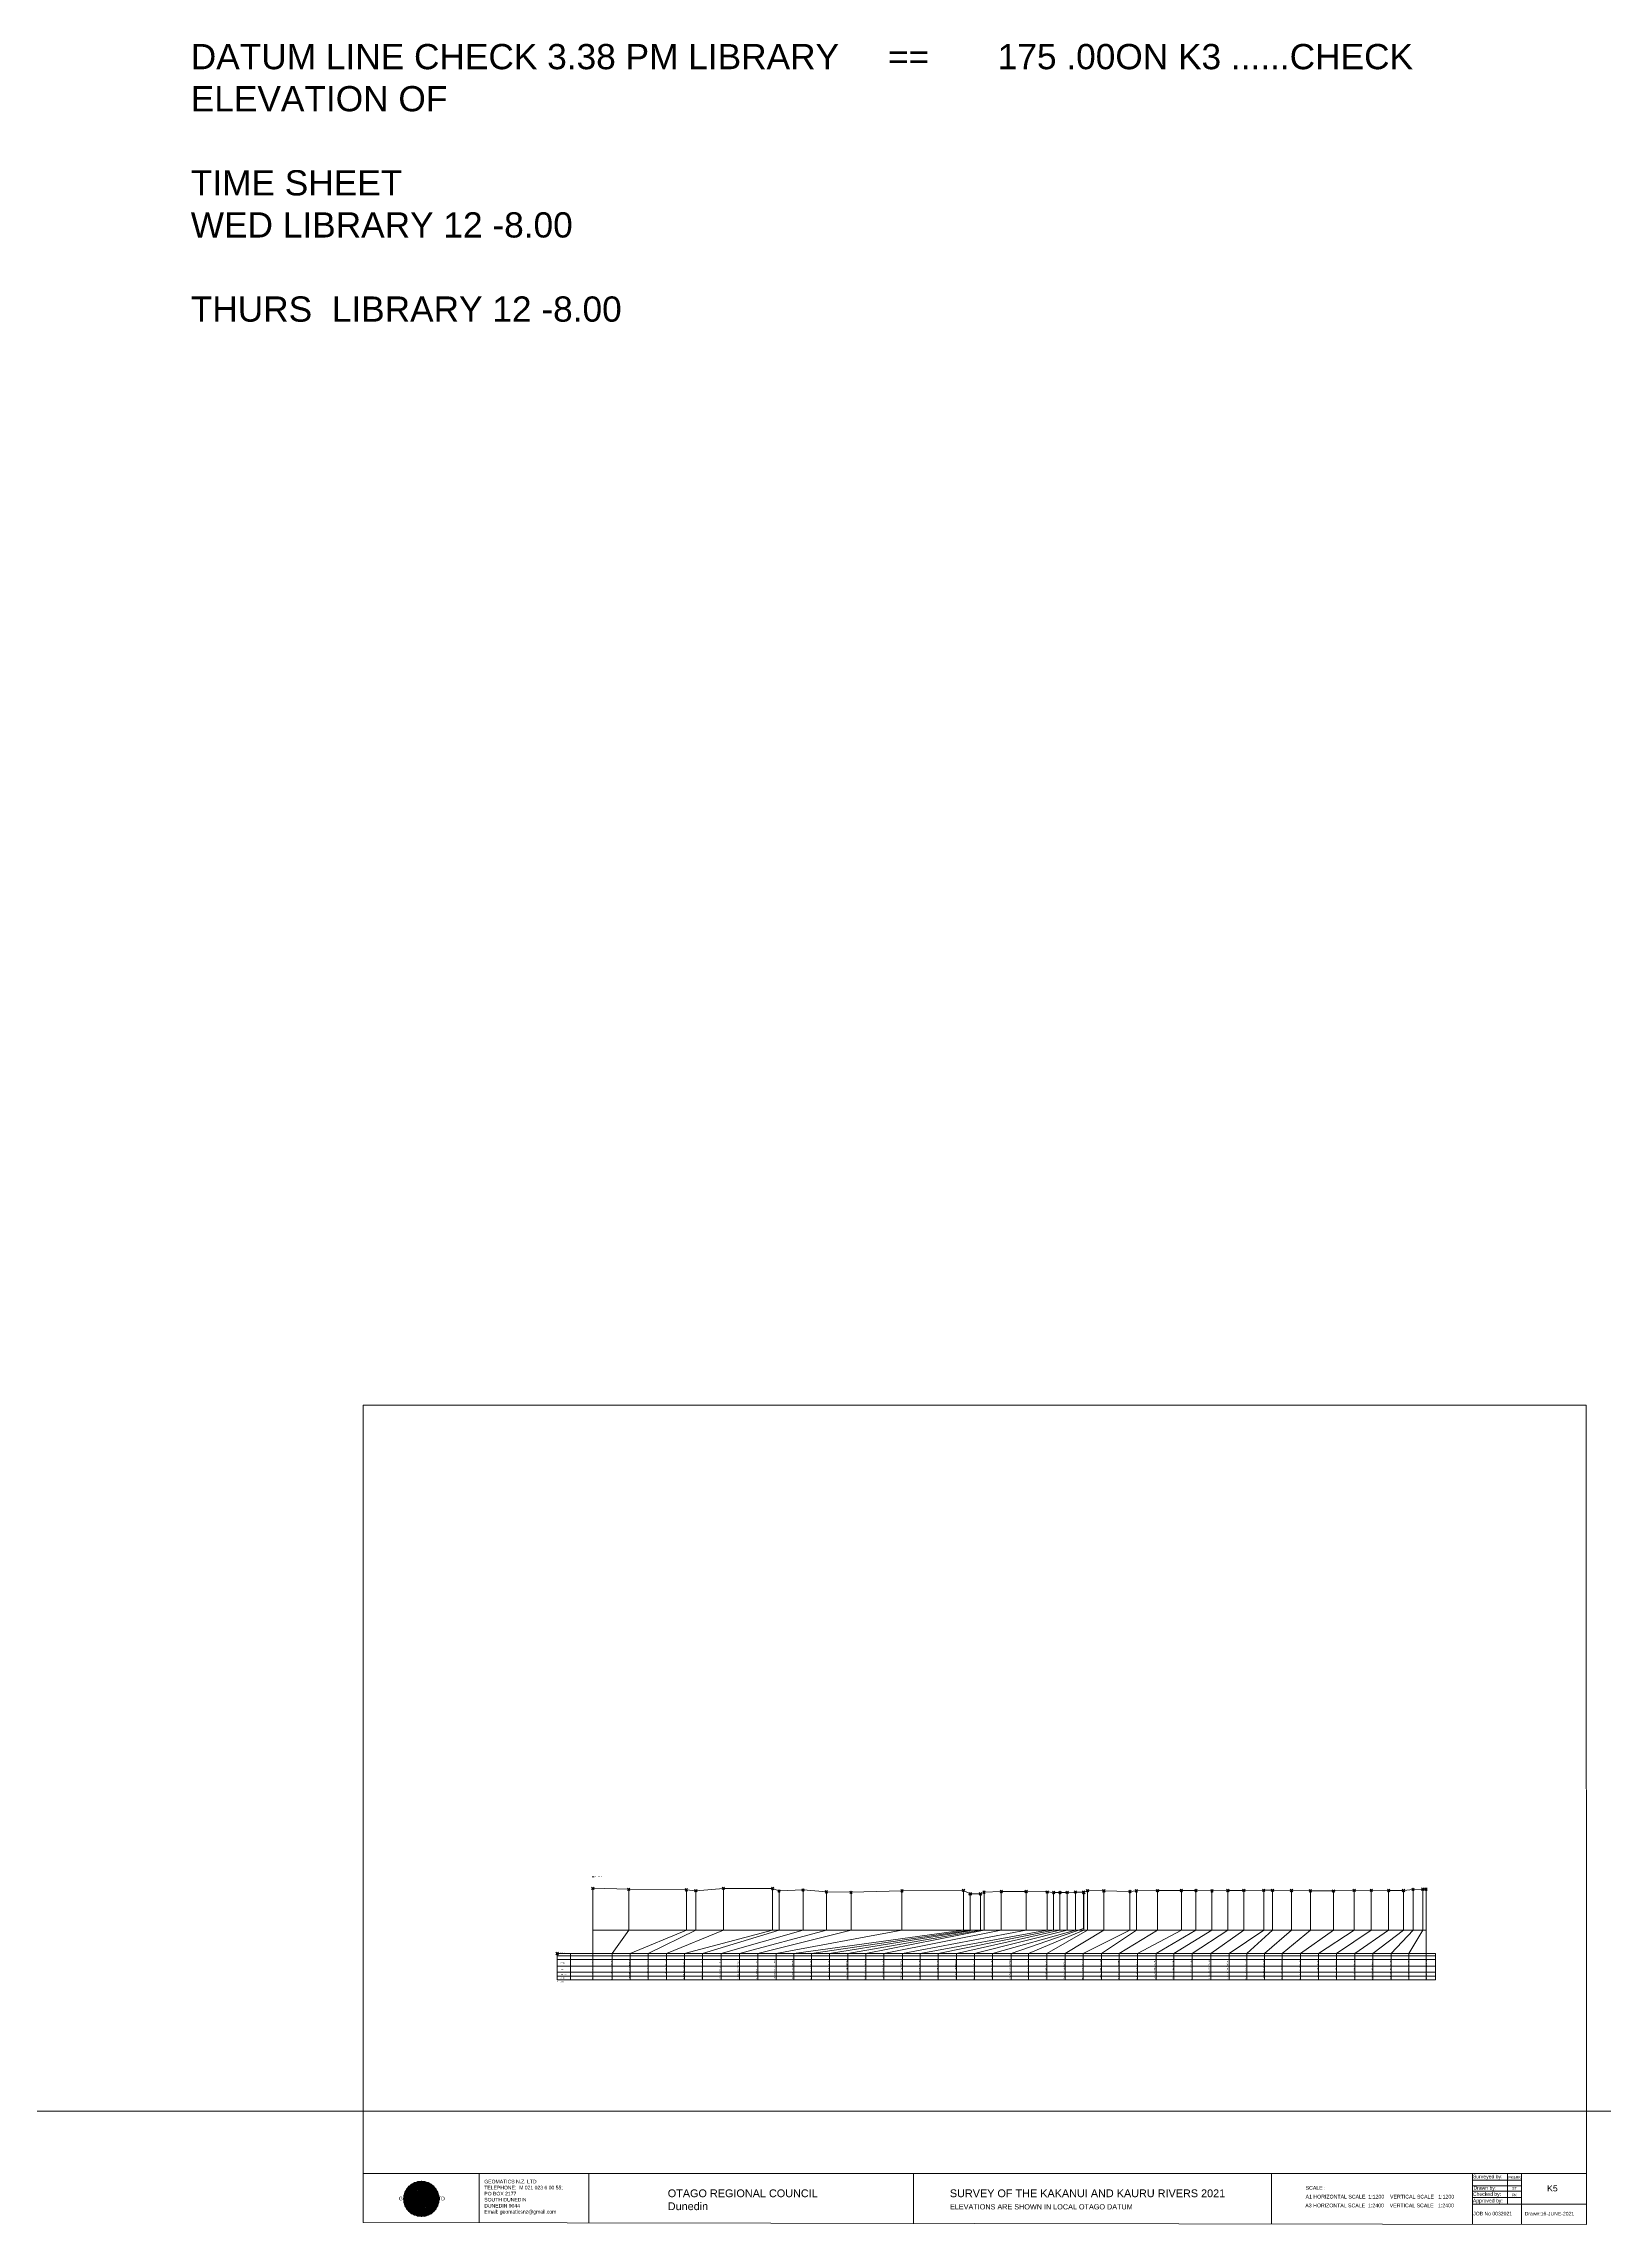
# Model space of a CAD drawing. Header units: millimetres. Extents: x -14020797 to 13046302109, y -19137686871 to 1424965380.
# Drawn here: x -9881974 to -8892298, y -26680 to 1355816 of the extents above; entities that cross this region are included whole.
import ezdxf

# ---------------------------------------------------------------- set-up
doc = ezdxf.new("R2010")
doc.units = ezdxf.units.MM
doc.header["$PDMODE"] = 35
doc.header["$PDSIZE"] = 800
doc.layers.get('0').update_dxf_attribs({"lineweight": 0})
doc.layers.add('geo', color=7, linetype='Continuous', lineweight=0)
doc.styles.get("Standard").update_dxf_attribs({"font": 'arial.ttf'})

# ---------------------------------------------------------------- blocks, each defined once
blk = doc.blocks.new('Geomatics_Circle_SPT')
at = {"layer": 'geo', "color": 2, "linetype": 'Continuous', "lineweight": 0}
for p, q in [((0, 25.2), (-25.2, 0)), ((-24.7, 4.9), (-4.9, 24.7)), ((-24.7, -4.9), (4.9, 24.7)), ((4.9, -24.7), (-24.7, 4.9)), ((-24.7, 0), (0, -24.7)), ((-9.7, 23.3), (-23.3, 9.6)), ((9.7, 23.3), (-23.3, -9.7)), ((-23.3, 9.7), (9.7, -23.3)), ((-21, 14), (-14, 21)), ((-21, -14), (14, 21)), ((14, -21), (-21, 14)), ((0, 0), (-17.8, 17.8)), ((0, 0), (-17.8, -17.8)), ((-14, 21), (21, -14)), ((21, 14), (-14, -21)), ((23.3, -9.7), (-9.7, 23.3)), ((-9.7, -23.3), (23.3, 9.7)), ((-4.9, 24.7), (24.7, -4.9)), ((24.7, 4.9), (-4.9, -24.7)), ((25.2, 0), (0, 25.2)), ((0, 0), (17.8, 17.8)), ((0, 0), (17.8, -17.8)), ((0, -24.8), (25.2, 0)), ((4.9, 24.7), (24.7, 4.9)), ((23.3, 9.7), (9.7, 23.3)), ((14, 21), (21, 14)), ((17.8, 18.1), (17.8, 18.1)), ((-4.9, -24.7), (-24.7, -4.9)), ((-23.3, -9.7), (-9.7, -23.3)), ((-14, -21), (-21, -14)), ((-17.8, -17.8), (-17.8, -17.8)), ((24.7, -4.9), (4.9, -24.7)), ((4.9, -24.7), (4.9, -24.7)), ((9.7, -23.3), (23.3, -9.7)), ((21, -14), (14, -21)), ((18.1, -17.8), (18.1, -17.8))]:
    blk.add_line(p, q, dxfattribs=at)
at = {"layer": 'geo', "color": 1, "linetype": 'Continuous', "lineweight": 0}
for p, q in [((-25.2, 0), (9.7, 23.3)), ((-25.2, 0), (-9.6, 23.3)), ((-25.2, 0), (23.3, 9.7)), ((-25.2, 0), (-23.3, 9.7)), ((-23.3, -9.7), (-25.2, 0)), ((-9.6, -23.3), (-25.2, 0)), ((9.7, -23.3), (-25.2, 0)), ((-4.9, 24.8), (-24.7, -4.9)), ((4.9, 24.7), (-24.7, 4.9)), ((14, 21), (-24.7, -4.9)), ((-14, 21), (-24.7, 4.9)), ((21, 14), (-24.7, 4.9)), ((-21, 14), (-24.7, -4.9)), ((0, 0), (-24.7, 4.9)), ((-24.7, 4.9), (-21, -14)), ((-24.7, 4.9), (-4.9, -24.7)), ((-24.7, 4.9), (14, -21)), ((-24.7, 4.9), (-24.7, 4.9)), ((0, 0), (-24.7, -4.9)), ((-23.3, 9.7), (0, 25.2)), ((-23.3, -9.6), (0, 25.2)), ((-23.3, -9.6), (17.8, 17.8)), ((-23.3, 9.7), (-17.8, 17.9)), ((-23.3, -9.6), (-17.8, 17.9)), ((-23.3, 9.7), (17.8, 17.8)), ((-17.8, -17.8), (-23.3, 9.7)), ((0, -25.2), (-23.3, 9.7)), ((-23.3, 9.7), (17.8, -17.8)), ((-23.3, 9.7), (25.2, 0)), ((-23.3, 9.4), (-23.3, 9.4)), ((-23.3, -9.7), (25.2, 0)), ((4.9, 24.8), (-21, -14)), ((-4.9, 24.7), (-21, 14)), ((14, 21), (-21, 14)), ((-14, 21), (-21, -14)), ((0, 0), (-21, 14)), ((-21, 14), (-14, -21)), ((-21, 14), (4.9, -24.7)), ((-21, 14), (-21, 14)), ((24.7, 4.9), (-21, 14)), ((0, 0), (-21, -14)), ((-17.9, 17.6), (-17.9, 17.6)), ((-17.8, 17.8), (9.7, 23.3)), ((-17.8, 17.8), (-9.6, 23.3)), ((-17.8, -17.8), (9.7, 23.3)), ((-17.8, -17.8), (-9.7, 23.3)), ((-9.7, -23.3), (-17.8, 17.8)), ((-17.8, 17.8), (9.7, -23.3)), ((-17.8, 17.8), (23.3, -9.6)), ((-17.8, 17.8), (23.3, 9.7)), ((-17.8, -17.8), (23.3, 9.7)), ((4.9, 24.7), (-14, 21)), ((-4.9, 24.7), (-14, -20.9)), ((0, 0), (-14, 21)), ((-14, 21), (-4.9, -24.7)), ((-14, 21), (-14, 21)), ((24.7, -4.9), (-14, 21)), ((21, 14), (-14, 21)), ((-14, -21), (24.7, 4.9)), ((0, 0), (-14, -21)), ((-9.8, 23.1), (-9.8, 23.1)), ((-9.7, 23.3), (0, 25.2)), ((-9.7, 23.3), (0, -25.2)), ((-9.7, -23.3), (0, 25.2)), ((-9.6, 23.3), (17.8, -17.8)), ((-9.6, 23.3), (25.2, 0)), ((-9.6, 23.3), (17.8, 17.8)), ((-9.6, -23.3), (17.8, 17.9)), ((25.2, 0), (-9.6, -23.3)), ((0, 0), (-4.9, 24.7)), ((-4.9, 24.7), (-4.9, 24.7)), ((21, -14), (-4.9, 24.7)), ((24.8, 4.9), (-4.9, 24.7)), ((14, 21), (-4.9, 24.7)), ((-4.9, -24.7), (21, 14)), ((0, 0), (-4.9, -24.7)), ((-0.2, 25.1), (-0.2, 25.1)), ((0, 25.2), (9.7, -23.3)), ((0, 25.2), (23.3, -9.7)), ((0, 25.2), (23.3, 9.7)), ((0, 25.2), (9.7, 23.3)), ((0, 0), (4.9, 24.7)), ((0, -25.2), (9.7, 23.3)), ((0, 0), (14, 21)), ((0, 0), (21, 14)), ((23.3, 9.7), (0, -25.2)), ((0, 0), (24.8, 4.9)), ((0, 0), (4.9, -24.7)), ((0, 0), (14, -21)), ((0, 0), (21, -14)), ((0, 0), (24.8, -4.9)), ((21, 14), (4.9, 24.8)), ((14, -21), (4.9, 24.7)), ((24.7, -4.9), (4.9, 24.7)), ((4.9, 24.7), (4.9, 24.7)), ((4.9, -24.7), (14, 21)), ((4.9, -24.7), (24.7, 4.9)), ((9.4, 23.3), (9.4, 23.3)), ((9.7, 23.3), (17.8, -17.8)), ((9.7, 23.3), (25.2, 0)), ((9.7, 23.3), (17.8, 17.9)), ((17.8, 17.8), (9.7, -23.3)), ((25.2, 0), (9.7, -23.3)), ((21, -14), (14, 21)), ((24.7, 4.9), (14, 21)), ((14, 21), (14, 21)), ((14, -21), (21, 14)), ((17.6, 17.9), (17.6, 17.9)), ((17.8, 17.8), (23.3, -9.7)), ((17.8, 17.8), (23.3, 9.7)), ((23.3, 9.7), (17.8, -17.8)), ((24.7, -4.9), (21, 14)), ((21, 14), (21, 14)), ((21, -14), (24.7, 4.9)), ((23.1, 9.8), (23.1, 9.8)), ((23.3, 9.7), (25.2, 0)), ((25.2, 0), (23.3, -9.6)), ((24.7, 4.9), (24.7, 4.9)), ((25.1, 0.2), (25.1, 0.2)), ((-25.2, 0), (23.3, -9.7)), ((-25.1, -0.2), (-25.1, -0.2)), ((-24.7, -4.9), (-24.7, -4.9)), ((-24.7, -4.9), (-14, -21)), ((-24.7, -4.9), (4.9, -24.7)), ((-24.7, -4.9), (21, -14)), ((-17.8, -17.8), (-23.3, -9.7)), ((0, -25.2), (-23.3, -9.6)), ((17.8, -17.8), (-23.3, -9.6)), ((-23.1, -9.8), (-23.1, -9.8)), ((-21, -14), (24.7, -4.9)), ((-21, -14), (-21, -14)), ((-21, -14), (-4.9, -24.7)), ((-21, -14), (14, -21)), ((23.3, -9.7), (-17.8, -17.8)), ((-9.6, -23.3), (-17.8, -17.8)), ((9.7, -23.3), (-17.8, -17.8)), ((-17.6, -17.9), (-17.6, -17.9)), ((-14, -21), (21, -14)), ((-14, -21), (-14, -21)), ((-14, -21), (4.9, -24.7)), ((17.8, -17.8), (-9.7, -23.3)), ((0, -25.2), (-9.7, -23.3)), ((-9.4, -23.3), (-9.4, -23.3)), ((-4.9, -24.7), (24.7, -4.9)), ((-4.9, -24.7), (14, -21)), ((-4.9, -24.7), (-4.9, -24.7)), ((23.3, -9.6), (0, -25.2)), ((9.7, -23.3), (0, -25.2)), ((0.2, -25.1), (0.2, -25.1)), ((4.9, -24.7), (21, -14)), ((4.9, -24.7), (4.9, -24.7)), ((17.8, -17.8), (9.7, -23.3)), ((9.8, -23.1), (9.8, -23.1)), ((14, -21), (24.7, -4.9)), ((14, -21), (14, -21)), ((23.3, -9.6), (17.8, -17.8)), ((17.9, -17.6), (17.9, -17.6)), ((21, -14), (21, -14)), ((23.3, -9.4), (23.3, -9.4)), ((24.7, -4.9), (24.7, -4.9))]:
    blk.add_line(p, q, dxfattribs=at)
at = {"layer": 'geo', "color": 114, "linetype": 'Continuous', "lineweight": 0}
for p, q in [((17.9, 17.8), (-25.2, 0)), ((-24.7, 4.9), (14, 21)), ((-24.7, -4.9), (21, 14)), ((-14, -21), (-24.7, 4.9)), ((9.7, 23.3), (-23.3, 9.7)), ((0, 0), (-23.3, 9.7)), ((-23.3, 9.7), (-9.7, -23.3)), ((0, 0), (-23.3, -9.7)), ((-4.9, -24.7), (-21, 14)), ((-20.9, 14), (4.9, 24.7)), ((24.8, 4.9), (-20.9, -14)), ((0, 25.2), (-17.8, 17.8)), ((-17.8, 17.8), (0, -25.2)), ((-14, 21), (-4.9, 24.7)), ((4.9, -24.7), (-14, 21)), ((0, 0), (-9.7, 23.3)), ((0, 0), (-9.7, -23.3)), ((-4.9, 24.7), (14, -21)), ((17.8, -17.8), (0, 25.2)), ((0, 0), (9.7, 23.3)), ((0, 0), (23.3, 9.7)), ((0, 0), (9.7, -23.3)), ((0, 0), (23.3, -9.7)), ((4.9, 24.7), (21, -14)), ((23.3, -9.7), (9.7, 23.3)), ((14, 21), (24.7, -4.9)), ((25.2, 0), (17.8, 17.8)), ((21, 14), (24.7, 4.9)), ((-25.2, 0), (-17.8, -17.8)), ((-21, -14), (-24.7, -4.9)), ((-17.8, -17.8), (25.2, 0)), ((24.8, -4.9), (-14, -21)), ((-9.6, -23.3), (23.3, -9.7)), ((21, -14), (-4.9, -24.8)), ((0, -25.2), (17.9, -17.8)), ((14, -21), (4.9, -24.8))]:
    blk.add_line(p, q, dxfattribs=at)
at = {"layer": 'geo', "color": 250, "linetype": 'Continuous', "lineweight": 0}
for p, q in [((0, 0), (-25.2, 0)), ((24.7, 4.9), (-24.7, 4.9)), ((-24.7, 4.9), (-24.7, -4.9)), ((-23.3, 9.7), (23.3, 9.7)), ((-23.3, 9.7), (-23.3, 9.7)), ((-23.3, -9.7), (-23.3, 9.7)), ((21, 14), (-21, 14)), ((-21, 14), (-21, -14)), ((-17.8, 17.8), (17.8, 17.8)), ((-17.8, -17.8), (-17.8, 17.8)), ((-14, 21), (-14, 21)), ((14, 21), (-14, 21)), ((-14, 20.9), (-14, -21)), ((-9.7, 23.3), (9.7, 23.3)), ((-9.7, -23.3), (-9.7, 23.3)), ((-4.9, 24.7), (4.9, 24.7)), ((-4.9, 24.7), (-4.9, -24.7)), ((0, 0), (0, 25.2)), ((0, 0), (0, -25.2)), ((0, 0), (25.2, 0)), ((4.9, 24.7), (4.9, -24.7)), ((9.7, -23.3), (9.7, 23.3)), ((14, 21), (14, -21)), ((17.8, -17.8), (17.8, 17.8)), ((21, 14), (21, 14)), ((21, -14), (21, 14)), ((23.3, 9.7), (23.3, -9.7)), ((24.7, 4.9), (24.7, 4.9)), ((24.7, -4.9), (24.7, 4.9)), ((-24.7, -4.9), (24.7, -4.9)), ((23.3, -9.7), (-23.3, -9.7)), ((-21, -14), (21, -14)), ((17.8, -17.8), (-17.8, -17.8)), ((-14, -21), (14, -21)), ((9.7, -23.3), (-9.7, -23.3)), ((-4.9, -24.7), (4.9, -24.7))]:
    blk.add_line(p, q, dxfattribs=at)
blk = doc.blocks.new('GeomaticsNZ TITLE BLOCK')
at = {"color": 7, "linetype": 'Continuous', "lineweight": 0}
for p, q in [((0, 94.9), (0, 1579.2)), ((0, 1579.2), (2363.4, 1579.2)), ((2363.4, 1579.2), (2364, 94.9)), ((2364, 94.9), (0, 94.9)), ((0, 94.9), (0, 0)), ((15.9, 94.9), (2364, 94.9)), ((224.3, 95.2), (224.3, -0.3)), ((2364, 94.9), (382.6, 94.9)), ((435.8, 95.2), (435.8, -0.7)), ((1063.4, 94.9), (1063.4, -2.4)), ((1755.4, 94.9), (1755.4, -2.6)), ((2143.9, 94.9), (2143.7, -3)), ((2211.5, 94.9), (2211.5, 36.1)), ((2238.6, 94.8), (2238.6, -3.2)), ((2364, -3.5), (2364, 94.9)), ((2143.6, 60.4), (2238.6, 60.4)), ((2143.8, 48.6), (2238.6, 48.6)), ((2143.9, 81.9), (2238.6, 81.7)), ((2143.9, 71), (2238.6, 71)), ((0, 0), (2364, -3.5)), ((2143.8, 35.4), (2364, 35.3))]:
    blk.add_line(p, q, dxfattribs=at)
at = {"color": 7, "linetype": 'Continuous', "lineweight": 0, "xscale": 1.36, "yscale": 1.36, "zscale": 1.36}
blk.add_blockref('Geomatics_Circle_SPT', (112.4, 45.7), dxfattribs=at)
at = {"color": 7, "linetype": 'Continuous', "lineweight": 0}
for s, p in [('PK&RR', (2213.2, 84.8)), ('ST', (2220.3, 63.6)), ('PK', (2220.4, 50.6))]:
    blk.add_text(s, height=5, dxfattribs=at).set_placement(p)
at = {"color": 7, "linetype": 'Continuous', "lineweight": 0, "attachment_point": 1}
for s, width, heights, insert, char_height in [('{\\C256;Surveyed by:}', 3535.727, [0], (2144.7, 92.4), 7), ('{\\C256;Geomatics N.Z. LTD                   }', 125.079, [15.8], (68.8, 49.9), 7), ('{\\C256;GEOMATICS N.Z. LTD                   \\PTELEPHONE:  M 021 023 6 00 55;\\PPO BOX 2177\\PSOUTH DUNEDIN\\PDUNEDIN 9044\\PEmail: geomaticsnz@gmail.com}', 3535.727, [94.7], (234, 82.7), 7), ('{\\C256;OTAGO REGIONAL COUNCIL\\PDunedin}', 3535.727, [0], (588.6, 64), 15), ('{\\C256;SURVEY OF THE KAKANUI AND KAURU RIVERS 2021}', 3535.727, [0], (1133.8, 64), 15), ('{\\C256;Approved by:}', 3535.727, [0], (2144.7, 45.9), 7), ('{\\C256;Checked by:}', 3535.727, [0], (2144.7, 58.6), 7), ('{\\C256;Drawn by:}', 3535.727, [0], (2145.8, 70.4), 7), ('{\\C256;ELEVATIONS ARE SHOWN IN LOCAL OTAGO DATUM}', 3535.727, [0], (1134.1, 35.4), 10), ('{\\C256;JOB No 0032021}', 3535.727, [0], (2145.3, 20.8), 7), ('{\\C256;Drawn:16-JUNE-2021}', 3535.727, [0], (2244.7, 20.7), 7)]:
    blk.add_mtext_dynamic_manual_height_columns(s, width=width, gutter_width=159, heights=heights, dxfattribs=dict(at, insert=insert, char_height=char_height))

msp = doc.modelspace()

# ---------------------------------------------------------------- linework, layer by layer
at = {"color": 1, "linetype": 'Continuous', "lineweight": 0}
msp.add_line((-9534222.505, 193596.237), (-9532930.539, 193596.237), dxfattribs=at)
at = {"color": 7}
for p, q in [((-9533667.276, 186365), (-9533667.276, 159896.811)), ((-9510989.843, 185736), (-9510989.843, 159896.811)), ((-9474416.257, 185448), (-9474416.257, 159896.811)), ((-9468356.969, 184868), (-9468356.969, 159896.811)), ((-9450934.307, 186329), (-9450934.307, 159896.811)), ((-9419693.455, 186251), (-9419693.455, 159896.811)), ((-9415662.435, 184691), (-9415662.435, 159896.811)), ((-9400409.931, 185332), (-9400409.931, 159896.811)), ((-9385619.752, 184143), (-9385619.752, 159896.811)), ((-9370011.617, 183824), (-9370011.617, 159896.811)), ((-9337691.649, 184825), (-9337691.649, 159896.811)), ((-9298734.435, 185057), (-9298734.435, 159896.811)), ((-9294468.163, 182948), (-9294468.163, 159896.811)), ((-9294444.96, 182808), (-9294444.96, 159896.811)), ((-9287917.093, 182838), (-9287917.093, 159896.811)), ((-9285660.93, 183928), (-9285660.93, 159896.811)), ((-9274692.083, 184339), (-9274692.083, 159896.811)), ((-9258992.37, 184300), (-9258992.37, 159896.811)), ((-9245653.603, 184050), (-9245653.603, 159896.811)), ((-9241510.356, 183811), (-9241510.356, 159896.811)), ((-9237528.733, 183811), (-9237528.733, 159896.811)), ((-9232938.556, 183811), (-9232938.556, 159896.811)), ((-9227749.011, 184021), (-9227749.011, 159896.811)), ((-9222516.698, 183982), (-9222516.698, 160941.186)), ((-9222386.27, 183702), (-9222386.27, 159896.811)), ((-9220023.799, 184922), (-9220023.799, 159896.811)), ((-9209714.276, 184812), (-9209714.276, 159896.811)), ((-9193136.694, 184373), (-9193136.694, 159896.811)), ((-9189067.747, 184773), (-9189067.747, 159896.811)), ((-9175650.254, 184914), (-9175650.254, 159896.811)), ((-9160546.916, 185035), (-9160546.916, 159896.811)), ((-9151280.032, 185045), (-9151280.032, 159896.811)), ((-9141115.731, 184726), (-9141115.731, 159896.811)), ((-9131079.264, 185046), (-9131079.264, 159896.811)), ((-9120972.389, 185077), (-9120972.389, 159896.811)), ((-9108344.244, 185098), (-9108344.244, 159896.811)), ((-9102751.419, 185108), (-9102751.419, 159896.811)), ((-9090641.037, 184999), (-9090641.037, 159896.811)), ((-9078752.573, 184799), (-9078752.573, 159896.811)), ((-9064125.761, 184690), (-9064125.761, 159896.811)), ((-9050943.998, 185071), (-9050943.998, 159896.811)), ((-9040090.72, 185101), (-9040090.72, 159896.811)), ((-9029128.483, 185012), (-9029128.483, 159896.811)), ((-9019705.712, 184972), (-9019705.712, 159896.811)), ((-9013657.566, 185683), (-9013657.566, 159896.811)), ((-9007441.81, 185833), (-9007441.81, 159896.811)), ((-9005370.967, 185883), (-9005370.967, 128457.071)), ((-9533667.276, 159896.811), (-9005370.967, 159896.811)), ((-9533667.276, 159896.811), (-9533667.276, 128457.071)), ((-9510989.843, 159896.811), (-9521444.928, 145000)), ((-9474416.257, 159896.811), (-9510105.544, 145000)), ((-9468356.969, 159896.811), (-9498531.324, 145000)), ((-9450934.307, 159896.811), (-9487098.703, 145000)), ((-9419693.455, 159896.811), (-9475614.376, 145000)), ((-9464159.595, 145000), (-9415662.435, 159896.811)), ((-9400409.931, 159896.811), (-9452389.327, 145000)), ((-9440648.272, 145000), (-9385619.752, 159896.811)), ((-9370011.617, 159896.811), (-9429149.794, 145000)), ((-9417495.922, 145000), (-9337691.649, 159896.811)), ((-9298734.435, 159896.811), (-9406331.67, 145000)), ((-9395032.317, 145000), (-9294444.96, 159896.811)), ((-9294444.96, 159493.074), (-9383664.32, 145000)), ((-9287917.093, 159896.811), (-9371932.384, 145000)), ((-9360648.582, 145000), (-9285660.93, 159896.811)), ((-9349141.196, 145000), (-9274692.083, 159896.811)), ((-9258992.37, 159896.811), (-9337420.212, 145000)), ((-9326190.126, 145000), (-9245653.603, 159896.811)), ((-9241510.356, 159896.811), (-9314770.267, 145000)), ((-9303146.33, 145000), (-9237528.733, 159896.811)), ((-9294444.96, 159896.811), (-9294444.96, 159493.074)), ((-9232938.556, 159896.811), (-9291708.532, 145000)), ((-9227749.011, 159896.811), (-9280216.231, 145000)), ((-9222516.698, 160941.186), (-9268380.084, 145000)), ((-9222386.27, 159896.811), (-9257450.001, 145000)), ((-9220023.799, 159896.811), (-9245925.987, 145000)), ((-9209714.276, 159896.811), (-9234197.572, 145000)), ((-9193136.694, 159896.811), (-9222701.494, 145000)), ((-9189067.747, 159896.811), (-9211205.426, 145000)), ((-9175650.254, 159896.811), (-9199915.915, 145000)), ((-9160546.916, 159896.811), (-9188377.05, 145000)), ((-9151280.032, 159896.811), (-9176586.133, 145000)), ((-9141115.731, 159896.811), (-9165272.496, 145000)), ((-9131079.264, 159896.811), (-9153704.107, 145000)), ((-9120972.389, 159896.811), (-9141784.721, 145000)), ((-9108344.244, 159896.811), (-9130316.855, 145000)), ((-9102751.419, 159896.811), (-9119059.811, 145000)), ((-9090641.037, 159896.811), (-9107870.734, 145000)), ((-9078752.573, 159896.811), (-9096606.092, 145000)), ((-9064125.761, 159896.811), (-9084980.611, 145000)), ((-9050943.998, 159896.811), (-9073530.451, 145000)), ((-9040090.72, 159896.811), (-9062193.843, 145000)), ((-9029128.483, 159896.811), (-9050514.135, 145000)), ((-9019705.712, 159896.811), (-9039038.661, 145000)), ((-9013657.566, 159896.811), (-9027539.439, 145000)), ((-9007441.81, 159896.811), (-9016267.999, 145000)), ((-9556285.632, 145000), (-8999344.822, 145000)), ((-9521444.928, 128457.071), (-9521444.928, 145000)), ((-9510105.544, 128457.071), (-9510105.544, 145000)), ((-9498531.324, 128457.071), (-9498531.324, 145000)), ((-9487098.703, 128457.071), (-9487098.703, 145000)), ((-9475614.376, 128457.071), (-9475614.376, 145000)), ((-9464159.595, 128457.071), (-9464159.595, 145000)), ((-9452389.327, 128457.071), (-9452389.327, 145000)), ((-9440648.272, 128457.071), (-9440648.272, 145000)), ((-9429149.794, 128457.071), (-9429149.794, 145000)), ((-9417495.922, 128457.071), (-9417495.922, 145000)), ((-9406331.67, 128457.071), (-9406331.67, 145000)), ((-9395032.317, 128457.071), (-9395032.317, 145000)), ((-9383664.32, 128457.071), (-9383664.32, 145000)), ((-9371932.384, 128457.071), (-9371932.384, 145000)), ((-9360648.582, 128457.071), (-9360648.582, 145000)), ((-9349141.196, 128457.071), (-9349141.196, 145000)), ((-9337420.212, 128457.071), (-9337420.212, 145000)), ((-9326190.126, 128457.071), (-9326190.126, 145000)), ((-9314770.267, 128457.071), (-9314770.267, 145000)), ((-9303146.33, 128457.071), (-9303146.33, 145000)), ((-9291708.532, 128457.071), (-9291708.532, 145000)), ((-9280216.231, 128457.071), (-9280216.231, 145000)), ((-9268380.084, 128457.071), (-9268380.084, 145000)), ((-9257450.001, 128457.071), (-9257450.001, 145000)), ((-9245925.987, 128457.071), (-9245925.987, 145000)), ((-9234197.572, 128457.071), (-9234197.572, 145000)), ((-9222701.494, 128457.071), (-9222701.494, 145000)), ((-9211205.426, 128457.071), (-9211205.426, 145000)), ((-9199915.915, 128457.071), (-9199915.915, 145000)), ((-9188377.05, 128457.071), (-9188377.05, 145000)), ((-9176586.133, 128457.071), (-9176586.133, 145000)), ((-9165272.496, 128457.071), (-9165272.496, 145000)), ((-9153704.107, 128457.071), (-9153704.107, 145000)), ((-9141784.721, 128457.071), (-9141784.721, 145000)), ((-9130316.855, 128457.071), (-9130316.855, 145000)), ((-9119059.811, 128457.071), (-9119059.811, 145000)), ((-9107870.734, 128457.071), (-9107870.734, 145000)), ((-9096606.092, 128457.071), (-9096606.092, 145000)), ((-9084980.611, 128457.071), (-9084980.611, 145000)), ((-9073530.451, 128457.071), (-9073530.451, 145000)), ((-9062193.843, 128457.071), (-9062193.843, 145000)), ((-9050514.135, 128457.071), (-9050514.135, 145000)), ((-9039038.661, 128457.071), (-9039038.661, 145000)), ((-9027539.439, 128457.071), (-9027539.439, 145000)), ((-9016267.999, 128457.071), (-9016267.999, 145000))]:
    msp.add_line(p, q, dxfattribs=at)
at = {"color": 7, "lineweight": 0}
for p, q in [((-9556285.632, 145000), (-9556285.632, 128457.071)), ((-9556285.632, 143485.828), (-8999344.822, 143485.828)), ((-9556285.632, 141179.062), (-8999344.822, 141179.062)), ((-9547848.997, 145000), (-9547848.997, 128457.071)), ((-8999344.822, 128457.071), (-8999344.822, 145000)), ((-9556285.632, 137113.666), (-8999344.822, 137113.666)), ((-9556285.632, 133169.459), (-8999344.822, 133169.459)), ((-9556285.632, 130596.644), (-8999344.822, 130596.644)), ((-9556285.632, 128457.071), (-8999344.822, 128457.071))]:
    msp.add_line(p, q, dxfattribs=at)
at = {"color": 3}
msp.add_line((-14020796.985, 45000), (6932249.242, 45000), dxfattribs=at)
at = {"color": 1}
msp.add_lwpolyline([(-9533667.276, 186365), (-9510989.843, 185736), (-9474416.257, 185448), (-9468356.969, 184868), (-9450934.307, 186329), (-9419693.455, 186251), (-9415662.435, 184691), (-9400409.931, 185332), (-9385619.752, 184143), (-9370011.617, 183824), (-9337691.649, 184825), (-9298734.435, 185057), (-9294468.163, 182948), (-9294468.163, 182948), (-9287917.093, 182838), (-9285660.93, 183928), (-9274692.083, 184339), (-9258992.37, 184300), (-9245653.603, 184050), (-9241510.356, 183671), (-9237528.733, 183701), (-9232938.556, 183811), (-9227749.011, 184021), (-9222516.698, 183982), (-9222386.27, 183702), (-9220023.799, 184922), (-9209714.276, 184812), (-9193136.694, 184373), (-9189067.747, 184773), (-9175650.254, 184914), (-9160546.916, 185035), (-9151280.032, 185045), (-9141115.731, 184726), (-9131079.264, 185046), (-9120972.389, 185077), (-9108344.244, 185098), (-9102751.419, 185108), (-9090641.037, 184999), (-9078752.573, 184799), (-9064125.761, 184690), (-9050943.998, 185071), (-9040090.72, 185101), (-9029128.483, 185012), (-9019705.712, 184972), (-9013657.566, 185683), (-9007441.81, 185833), (-9005370.967, 185883)], dxfattribs=at)
at = {"color": 7}
for p in [(-9533667.276, 186365), (-9510989.843, 185736), (-9474416.257, 185448), (-9468356.969, 184868), (-9450934.307, 186329), (-9419693.455, 186251), (-9415662.435, 184691), (-9400409.931, 185332), (-9385619.752, 184143), (-9370011.617, 183824), (-9337691.649, 184825), (-9298734.435, 185057), (-9294468.163, 182948), (-9294444.96, 182808), (-9287917.093, 182838), (-9285660.93, 183928), (-9274692.083, 184339), (-9258992.37, 184300), (-9245653.603, 184050), (-9241510.356, 183671), (-9237528.733, 183701), (-9232938.556, 183811), (-9227749.011, 184021), (-9222516.698, 183982), (-9222386.27, 183702), (-9220023.799, 184922), (-9209714.276, 184812), (-9193136.694, 184373), (-9189067.747, 184773), (-9175650.254, 184914), (-9160546.916, 185035), (-9151280.032, 185045), (-9141115.731, 184726), (-9131079.264, 185046), (-9120972.389, 185077), (-9108344.244, 185098), (-9102751.419, 185108), (-9090641.037, 184999), (-9078752.573, 184799), (-9064125.761, 184690), (-9050943.998, 185071), (-9040090.72, 185101), (-9029128.483, 185012), (-9019705.712, 184972), (-9013657.566, 185683), (-9007441.81, 185833), (-9005370.967, 185883)]:
    msp.add_point(p, dxfattribs=at)
at = {"color": 7, "lineweight": 0}
msp.add_point((-9556285.632, 144999.998), dxfattribs=at)

# ---------------------------------------------------------------- block references
at = {"color": 7, "lineweight": 0, "xscale": 328.0893611588879, "yscale": 328.0893611588879, "zscale": 328.0893611588879}
msp.add_blockref('GeomaticsNZ TITLE BLOCK', (-9679317.053, -25517.453), dxfattribs=at)

# ---------------------------------------------------------------- texts
at = {"linetype": 'Continuous', "lineweight": 0}
msp.add_text('Ground Level', height=500, dxfattribs=at).set_placement((-9532327.364, 193574.033))
at = {"color": 7, "lineweight": 0}
for s, height, p in [('DATUM 145.00', 500, (-9556285.619, 145176.553)), ('Northing', 500, (-9554449.583, 138778.378)), ('Section K5', 601.4869, (-9556285.632, 126712.008)), ('Ground Level', 500, (-9554430.299, 131604.404)), ('Easting', 500, (-9554452.045, 134732.596)), ('Chainage', 500, (-9554427.427, 129294.064)), ('A3 HORIZONTAL SCALE  1:2400    VERTICAL SCALE   1:2400 ', 2361.21869, (-9081937.979, -15842.361)), ('A1 HORIZONTAL SCALE  1:1200    VERTICAL SCALE   1:1200 ', 2361.21869, (-9081760.761, -10285.524)), ('SCALE :  ', 2361.2187, (-9081736.606, -4728.688)), ('K5', 3935.3645, (-8928624.422, -5762.706))]:
    msp.add_text(s, height=height, dxfattribs=at).set_placement(p)
at = {"color": 7}
for s, p in [('1.08     186.37  1423122.01  5003854.10', (-9533813.377, 128381.014)), ('23.76   185.74  1423145.38  5003848.43', (-9521680.527, 128436.608)), ('60.33   185.45  1423180.54  5003838.36', (-9510195.825, 128430.809)), ('66.39   184.87  1423186.33  5003836.57', (-9498711.123, 128430.809)), ('83.81   186.33  1423203.09  5003831.81', (-9487226.42, 128428.763)), ('115.05  186.25  1423233.04  5003822.92', (-9475741.718, 128381.014)), ('119.08  184.69  1423236.95  5003821.93', (-9464257.016, 128381.014)), ('134.34  185.33  1423251.61  5003817.72', (-9452772.313, 128381.014)), ('149.13  184.14  1423265.78  5003813.48', (-9441287.611, 128381.014)), ('164.73  183.82  1423280.79  5003809.20', (-9429802.909, 128381.014)), ('197.05  184.83  1423311.82  5003800.16', (-9418318.206, 128381.014)), ('236.01  185.06  1423349.23  5003789.29', (-9406833.504, 128436.608)), ('240.28  182.95  1423353.48  5003788.63', (-9395348.801, 128436.608)), ('240.30  182.81  1423353.53  5003788.72', (-9383864.099, 128436.608)), ('246.83  182.84  1423359.73  5003786.66', (-9372379.397, 128436.608)), ('249.08  183.93  1423361.83  5003785.80', (-9360894.694, 128436.608)), ('260.05  184.34  1423372.45  5003783.04', (-9349409.992, 128436.608)), ('275.75  184.30  1423387.46  5003778.43', (-9337925.29, 128436.608)), ('289.09  184.05  1423400.31  5003774.85', (-9326440.587, 128436.608)), ('293.24  183.67  1423404.25  5003773.56', (-9314955.885, 128436.608)), ('297.22  183.70  1423408.12  5003772.61', (-9303471.182, 128436.608)), ('301.81  183.81  1423412.58  5003771.51', (-9291986.48, 128427.74)), ('307.00  184.02  1423417.43  5003769.60', (-9280501.778, 128427.74)), ('312.23  183.98  1423422.44  5003768.09', (-9269017.075, 128427.74)), ('312.36  183.70  1423422.57  5003768.07', (-9257532.373, 128427.74)), ('314.72  184.92  1423424.85  5003767.45', (-9246047.671, 128427.74)), ('325.03  184.81  1423434.63  5003764.16', (-9234562.968, 128427.74)), ('341.61  184.37  1423450.06  5003757.87', (-9223078.266, 128427.74)), ('345.68  184.77  1423454.68  5003759.17', (-9211593.564, 128427.74)), ('359.10  184.91  1423467.45  5003755.03', (-9200108.861, 128427.74)), ('374.20  185.04  1423482.03  5003751.08', (-9188624.159, 128427.74)), ('383.47  185.05  1423491.02  5003748.81', (-9177139.456, 128427.74)), ('393.63  184.73  1423500.84  5003746.18', (-9165654.754, 128427.74)), ('403.67  185.05  1423510.81  5003744.54', (-9154170.052, 128448.204)), ('413.77  185.08  1423520.33  5003741.07', (-9142685.349, 128448.204)), ('426.40  185.10  1423532.08  5003736.24', (-9131200.647, 128448.204)), ('431.99  185.11  1423537.61  5003735.23', (-9119715.945, 128448.204)), ('444.10  185.00  1423549.08  5003731.30', (-9108231.242, 128448.204)), ('455.99  184.80  1423560.62  5003728.41', (-9096746.54, 128448.204)), ('470.62  184.69  1423574.75  5003724.62', (-9085261.838, 128448.204)), ('483.80  185.07  1423587.24  5003720.36', (-9073777.135, 128448.204)), ('494.65  185.10  1423597.89  5003718.12', (-9062292.433, 128448.204)), ('505.62  185.01  1423608.33  5003714.76', (-9050807.73, 128428.081)), ('515.04  184.97  1423617.28  5003711.79', (-9039323.028, 128428.081)), ('521.09  185.68  1423623.20  5003710.49', (-9027838.326, 128428.081)), ('527.30  185.83  1423629.32  5003709.28', (-9016353.623, 128428.081)), ('529.37  185.88  1423630.97  5003707.53', (-9004868.921, 128428.081))]:
    msp.add_text(s, height=500, rotation=90, dxfattribs=at).set_placement(p)
at = {"insert": (-9788660.778, 1355577.653), "char_height": 16000, "width": 874894.95225, "attachment_point": 1}
msp.add_mtext('DATUM LINE CHECK 3.38 PM LIBRARY     ==       175 .00ON K3 ......CHECK  ELEVATION OF \\P\\PTIME SHEET \\PWED LIBRARY 12 -8.00\\P\\PTHURS  LIBRARY 12 -8.00 ', dxfattribs=at)

doc.saveas('drawing.dxf')
